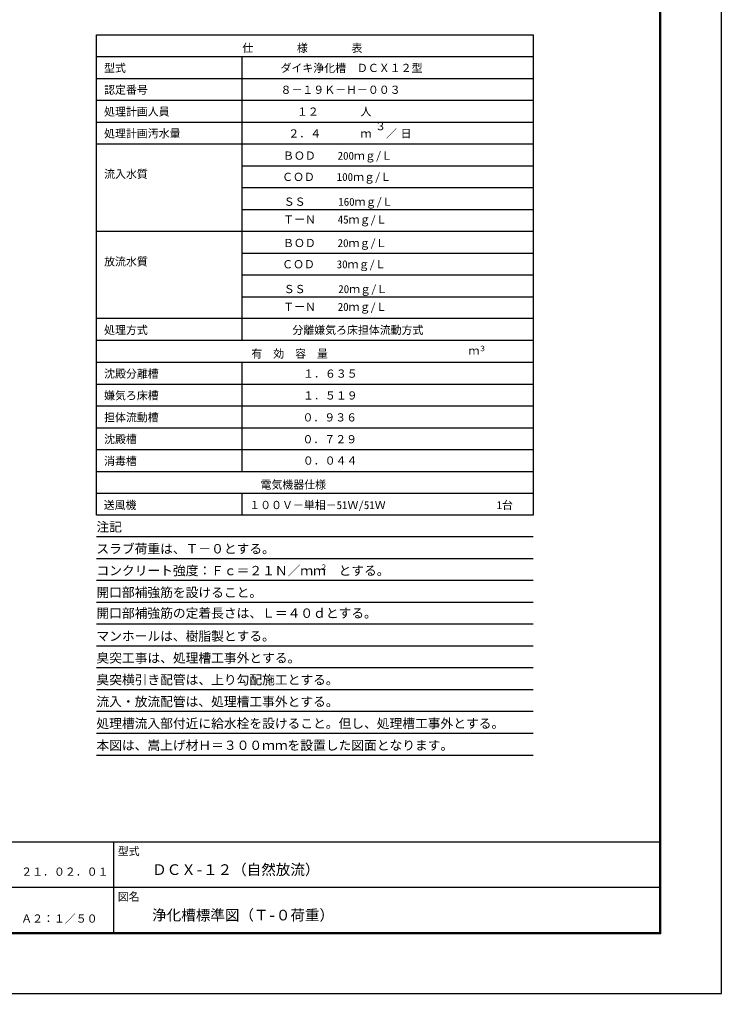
# Model space of a CAD drawing. Units: millimetres, scale not verified. Extents: x -14850 to 14850, y -10500 to 10500.
# Drawn here: x 5202 to 14850, y -10500 to 2883 of the extents above; entities that cross this region are included whole.
import ezdxf
from ezdxf.enums import TextEntityAlignment as Align

# ---------------------------------------------------------------- set-up
doc = ezdxf.new("R2010")
doc.units = ezdxf.units.MM
doc.header["$LTSCALE"] = 50
for name, color, linetype, lineweight in [('0-0_機器', 2, 'Continuous', 25), ('0-2_水管', 3, 'Continuous', 25), ('0-6_図面枠', 7, 'Continuous', 25), ('0-7_Axis_waku', 7, 'Continuous', 25)]:
    doc.layers.add(name, color=color, linetype=linetype, lineweight=lineweight)
doc.styles.add('ＭＳ ゴシック', font='')
doc.styles.get('ＭＳ ゴシック').set_extended_font_data('MS Gothic')

msp = doc.modelspace()

# ---------------------------------------------------------------- linework, layer by layer
at = {"layer": '0-0_機器', "color": 3}
for p, q in [((6259.41, 2672.54), (12259.41, 2672.54)), ((6259.41, -3927.49), (6259.41, 2672.54)), ((12259.41, 2672.54), (12259.41, -3927.49)), ((6259.41, 2372.53), (12259.41, 2372.53)), ((8259.41, 2372.53), (8259.41, -1527.49)), ((6259.41, 2072.54), (12259.41, 2072.54)), ((6259.41, 1772.54), (12259.41, 1772.54)), ((6259.41, 1472.54), (12259.41, 1472.54)), ((6259.41, 1172.54), (12259.41, 1172.54)), ((8259.41, 872.53), (12259.41, 872.53)), ((8259.41, 572.53), (12259.41, 572.53)), ((8259.41, 272.53), (12259.41, 272.53)), ((6259.41, -27.48), (12259.41, -27.48)), ((8259.41, -327.48), (12259.41, -327.48)), ((8259.41, -627.48), (12259.41, -627.48)), ((8259.41, -927.48), (12259.41, -927.48)), ((12259.41, -1227.49), (6259.41, -1227.49)), ((12259.41, -1527.49), (6259.41, -1527.49)), ((6259.41, -1827.49), (12259.41, -1827.49)), ((8259.41, -1827.49), (8259.41, -3327.48)), ((6259.41, -2127.49), (12259.41, -2127.49)), ((6259.41, -2427.49), (12259.41, -2427.49)), ((6259.41, -2727.49), (12259.41, -2727.49)), ((6259.41, -3027.48), (12259.41, -3027.48)), ((6259.41, -3327.48), (12259.41, -3327.48)), ((6259.41, -3627.48), (12259.41, -3627.48)), ((8259.41, -3627.48), (8259.41, -3927.49)), ((12259.41, -3927.49), (6259.41, -3927.49))]:
    msp.add_line(p, q, dxfattribs=at)
at = {"layer": '0-2_水管'}
for p, q in [((12259.41, -4227.49), (6259.41, -4227.49)), ((12259.41, -4527.49), (6259.41, -4527.49)), ((12259.41, -4827.49), (6259.41, -4827.49)), ((12259.41, -5127.49), (6259.41, -5127.49)), ((12259.41, -5427.5), (6259.41, -5427.5)), ((12259.41, -5427.5), (6259.41, -5427.5)), ((12259.41, -5727.5), (6259.41, -5727.5)), ((12259.41, -6027.5), (6259.41, -6027.5)), ((12259.41, -6327.5), (6259.41, -6327.5)), ((12259.41, -6627.51), (6259.41, -6627.51)), ((12259.41, -6927.51), (6259.41, -6927.51)), ((12259.41, -7227.51), (6259.41, -7227.51))]:
    msp.add_line(p, q, dxfattribs=at)
at = {"layer": '0-6_図面枠'}
msp.add_lwpolyline([(-14850, -10500), (14850, -10500), (14850, 10500), (-14850, 10500)], close=True, dxfattribs=at)
at = {"layer": '0-7_Axis_waku'}
for p, q in [((14000, -9665), (14000, 9615)), ((14001, -9666.01), (14001, 9616)), ((14002, -9667.01), (14002, 9617)), ((14003, -9668.01), (14003, 9618)), ((14004, -9669.01), (14004, 9619)), ((14005, -9670.01), (14005, 9620)), ((14006, -9671.01), (14006, 9621)), ((14007, -9672.01), (14007, 9622)), ((14008, -9673.01), (14008, 9623)), ((14009, -9674.01), (14009, 9624)), ((14010, -9675.01), (14010, 9625)), ((14011, -9676.01), (14011, 9626)), ((14012, -9677.01), (14012, 9627)), ((14013, -9678.01), (14013, 9628)), ((14014, -9679.01), (14014, 9629)), ((-12950, -8415), (14000, -8415)), ((6499.99, -9665), (6499.99, -8415)), ((399.99, -9040), (13999.99, -9040)), ((14014, -9679.01), (-12964, -9679.01)), ((14013, -9678.01), (-12963, -9678.01)), ((14012, -9677.01), (-12962, -9677.01)), ((14011, -9676.01), (-12961, -9676.01)), ((14010, -9675.01), (-12960, -9675.01)), ((14009, -9674.01), (-12959, -9674.01)), ((14008, -9673.01), (-12958, -9673.01)), ((14007, -9672.01), (-12957, -9672.01)), ((14006, -9671.01), (-12956, -9671.01)), ((14005, -9670.01), (-12955, -9670.01)), ((14004, -9669.01), (-12954, -9669.01)), ((14003, -9668.01), (-12953, -9668.01)), ((14002, -9667.01), (-12952, -9667.01)), ((14001, -9666.01), (-12951, -9666.01)), ((-12950, -9665), (14000, -9665))]:
    msp.add_line(p, q, dxfattribs=at)

# ---------------------------------------------------------------- texts
at = {"layer": '0-0_機器', "color": 4, "style": 'ＭＳ ゴシック'}
for s, height, p in [('仕\u3000\u3000\u3000\u3000様\u3000\u3000\u3000\u3000表', 110, (8264.4, 2402.54)), ('型式', 110, (6364.41, 2127.53)), ('ダイキ浄化槽\u3000ＤＣＸ１２型', 110, (8789.41, 2127.53)), ('認定番号', 110, (6364.41, 1827.53)), ('８－１９Ｋ－Ｈ－００３', 110, (8789.41, 1827.53)), ('処理計画人員\u3000', 110, (6364.41, 1527.54)), ('１２', 110, (9014.41, 1527.54)), ('人', 110, (9889.41, 1527.54)), ('３', 110, (10089.41, 1327.54)), ('処理計画汚水量', 110, (6364.41, 1227.54)), ('２．４', 110, (8897.05, 1227.54)), ('ｍ', 110, (9889.41, 1227.54)), ('／', 110, (10239.41, 1227.54)), ('日', 110, (10439.41, 1227.54)), ('ＢＯＤ\u3000\u3000200ｍｇ/Ｌ', 110, (8823.83, 922.55)), ('流入水質', 110, (6364.41, 670.58)), ('ＣＯＤ\u3000\u3000100ｍｇ/Ｌ', 110, (8811.41, 630.65)), ('ＳＳ\u3000\u3000\u3000160ｍｇ/Ｌ', 110, (8832.9, 289.83)), ('ＴーＮ\u3000\u300045ｍｇ/Ｌ', 110, (8825.23, 45.73)), ('ＢＯＤ\u3000\u300020ｍｇ/Ｌ', 110, (8823.83, -277.46)), ('放流水質', 110, (6364.41, -532.14)), ('ＣＯＤ\u3000\u300030ｍｇ/Ｌ', 110, (8811.41, -569.36)), ('ＳＳ\u3000\u3000\u300020ｍｇ/Ｌ', 110, (8832.9, -910.18)), ('ＴーＮ\u3000\u300020ｍｇ/Ｌ', 110, (8825.23, -1154.28)), ('処理方式\u3000\u3000\u3000', 110, (6364.41, -1472.49)), ('分離嫌気ろ床担体流動方式', 110, (8952.48, -1472.49)), ('３', 73.31, (11514.4, -1697.49)), ('有\u3000効\u3000容\u3000量', 110, (8389.41, -1797.49)), ('ｍ', 110, (11372.81, -1756.2)), ('沈殿分離槽', 110, (6364.41, -2072.49)), ('１．６３５', 110, (9099.31, -2072.49)), ('嫌気ろ床槽', 110, (6364.41, -2372.5)), ('１．５１９', 110, (9099.31, -2372.49)), ('担体流動槽', 110, (6364.41, -2672.5)), ('０．９３６', 110, (9091.21, -2673.7)), ('沈殿槽', 110, (6364.41, -2972.49)), ('０．７２９', 110, (9091.21, -2973.7)), ('消毒槽', 110, (6364.41, -3272.49)), ('０．０４４', 110, (9095.82, -3266.93)), ('電気機器仕様', 110, (8514.41, -3597.49)), ('送風機', 110, (6359.41, -3877.48)), ('１００Ｖ－単相－51Ｗ/51Ｗ', 110, (8359.41, -3877.48)), ('1台', 110, (11759.41, -3877.48))]:
    msp.add_text(s, height=height, dxfattribs=at).set_placement(p, align=Align.BOTTOM_LEFT)
at = {"layer": '0-2_水管', "color": 4, "style": 'ＭＳ ゴシック'}
for s, height, p in [('注記', 128.4, (6259.41, -4192.16)), ('スラブ荷重は、Ｔ－０とする。', 128.4, (6259.41, -4492.16)), ('コンクリート強度：Ｆｃ＝２１Ｎ／ｍｍ\u3000とする。', 128.4, (6259.41, -4792.17)), ('２', 73.31, (9331.45, -4701.95)), ('開口部補強筋を設けること。', 128.4, (6259.41, -5092.17)), ('開口部補強筋の定着長さは、Ｌ＝４０ｄとする。', 128.4, (6259.41, -5376.82)), ('マンホールは、樹脂製とする。', 128.4, (6259.41, -5692.17)), ('臭突工事は、処理槽工事外とする。', 128.4, (6259.41, -5992.18)), ('臭突横引き配管は、上り勾配施工とする。', 128.4, (6259.41, -6292.18)), ('流入・放流配管は、処理槽工事外とする。', 128.4, (6259.41, -6592.18)), ('処理槽流入部付近に給水栓を設けること。但し、処理槽工事外とする。', 128.4, (6259.41, -6892.18)), ('本図は、嵩上げ材Ｈ＝３００ｍｍを設置した図面となります。', 128.4, (6259.41, -7192.18))]:
    msp.add_text(s, height=height, dxfattribs=at).set_placement(p, align=Align.BOTTOM_LEFT)
at = {"layer": '0-7_Axis_waku', "style": 'ＭＳ ゴシック'}
for s, height, p in [('型式', 110, (6552.45, -8633.97)), ('２１．０２．０１', 110, (5224.99, -8915)), ('ＤＣＸ-１２（自然放流）', 146.6, (7024.99, -8915)), ('図名', 110, (6552.45, -9258.97)), ('浄化槽標準図（Ｔ-０荷重）', 146.6, (7024.99, -9540)), ('Ａ２：１／５０', 110, (5224.99, -9559.38))]:
    msp.add_text(s, height=height, dxfattribs=at).set_placement(p, align=Align.BOTTOM_LEFT)

doc.saveas('drawing.dxf')
